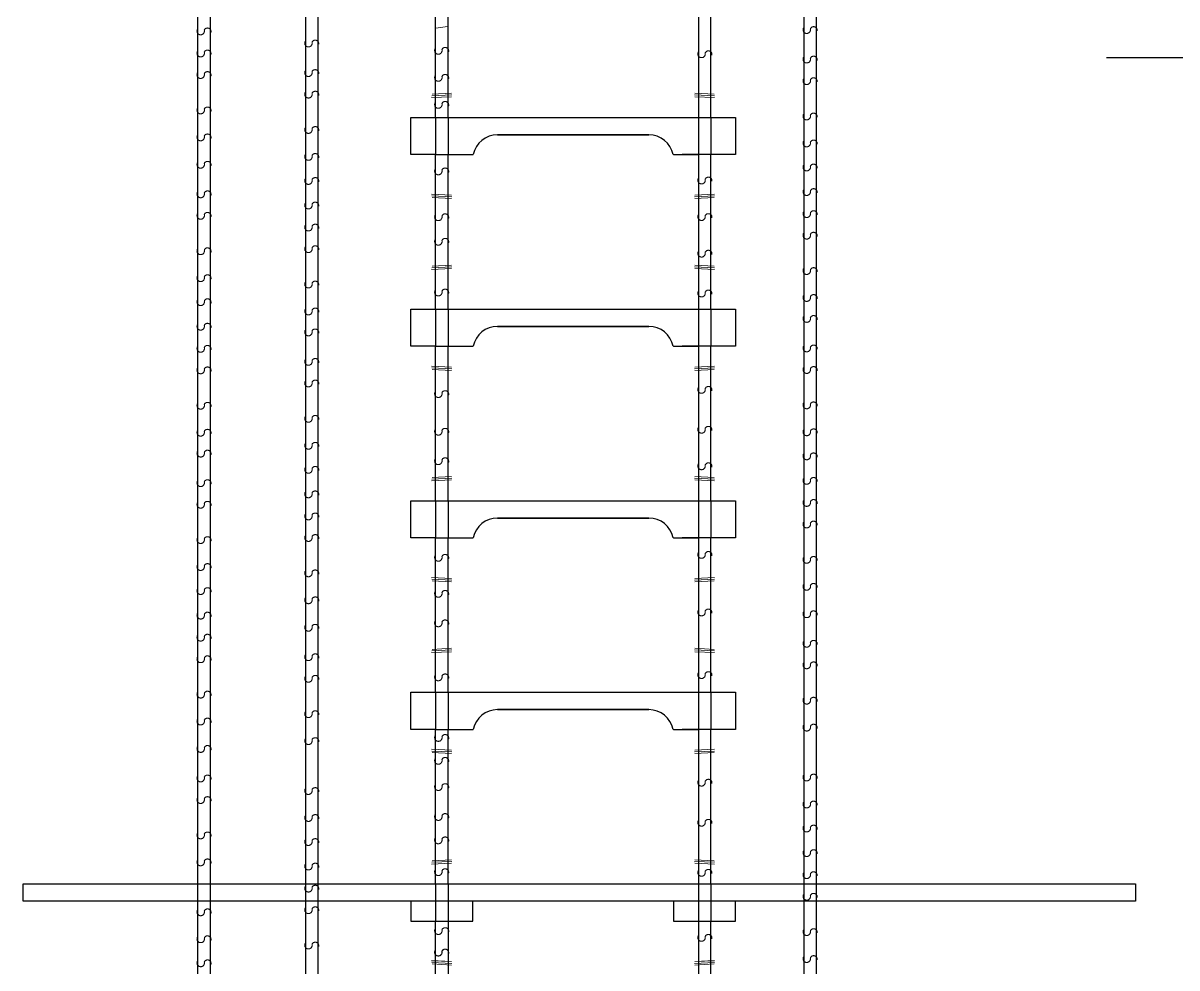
# Model space of a CAD drawing. Header units: millimetres. Extents: x -1838618 to -1600818, y -1770412 to -1553248.
# Drawn here: x -1768570 to -1766704, y -1657989 to -1656461 of the extents above; entities that cross this region are included whole.
import ezdxf

# ---------------------------------------------------------------- set-up
doc = ezdxf.new("R2010")
doc.units = ezdxf.units.MM
doc.header["$LTSCALE"] = 100
doc.linetypes.add('DASHEDX2', pattern=[1.5, 1, -0.5])
doc.layers.add('3', color=3, linetype='DASHEDX2', lineweight=20)
doc.layers.add('4', color=7, linetype='Continuous')

# ---------------------------------------------------------------- blocks, each defined once
blk = doc.blocks.new('A$C03EE5260')
at = {"color": 9}
for p, q in [((-8002.6, -12781.3, 590), (-8002.6, -3016.5, 590)), ((-7982.6, -12773.3, 590), (-7982.6, -3013, 590)), ((-8808.8, -12692.1, 590), (-8808.8, -3038.3, 590)), ((-8788.8, -12694.3, 590), (-8788.8, -3034.8, 590)), ((-8983.1, -12723.6, 590), (-8983.1, -3538.6, 590)), ((-8963.1, -12723.6, 590), (-8963.1, -3535.2, 590)), ((-8598.6, -8323.6, 590), (-8598.6, -8218.3, 590)), ((-8578.6, -8321.2, 590), (-8578.6, -8218.3, 590)), ((-8173.6, -8218.3, 590), (-8173.6, -8340.1, 590)), ((-8153.6, -8340.1, 590), (-8153.6, -8218.3, 590)), ((-8598.6, -8468.3, 590), (-8598.6, -8323.6, 590)), ((-8578.6, -8468.3, 590), (-8578.6, -8321.2, 590)), ((-8173.6, -8340.1, 590), (-8173.6, -8468.3, 590)), ((-8153.6, -8468.3, 590), (-8153.6, -8340.1, 590)), ((-7272.6, -8371.6, 590), (-7513.4, -8371.6, 590)), ((-8638.6, -8468.3, 590), (-8113.6, -8468.3, 590)), ((-8638.6, -8528.3, 590), (-8638.6, -8468.3, 590)), ((-8598.6, -8468.3, 590), (-8578.6, -8468.3, 590)), ((-8173.6, -8468.3, 590), (-8153.6, -8468.3, 590)), ((-8113.6, -8468.3, 590), (-8113.6, -8528.3, 590)), ((-8498.6, -8496.3, 590), (-8253.6, -8496.3, 590)), ((-8253.6, -8496.3, 590), (-8498.6, -8496.3, 590)), ((-8253.6, -8496.3, 590), (-8498.6, -8496.3, 590)), ((-8598.6, -8528.3, 590), (-8638.6, -8528.3, 590)), ((-8598.6, -8778.3, 590), (-8598.6, -8528.3, 590)), ((-8598.6, -8528.3, 590), (-8578.6, -8528.3, 590)), ((-8578.6, -8778.3, 590), (-8578.6, -8528.3, 590)), ((-8578.6, -8528.3, 590), (-8537.8, -8528.3, 590)), ((-8213.6, -8528.3, 590), (-8214.4, -8528.3, 590)), ((-8213.6, -8528.3, 590), (-8173.6, -8528.3, 590)), ((-8113.6, -8528.3, 590), (-8199.6, -8528.3, 590)), ((-8173.6, -8528.3, 590), (-8173.6, -8778.3, 590)), ((-8153.6, -8778.3, 590), (-8153.6, -8528.3, 590)), ((-8638.6, -8778.3, 590), (-8113.6, -8778.3, 590)), ((-8638.6, -8838.3, 590), (-8638.6, -8778.3, 590)), ((-8598.6, -8778.3, 590), (-8578.6, -8778.3, 590)), ((-8173.6, -8778.3, 590), (-8153.6, -8778.3, 590)), ((-8113.6, -8778.3, 590), (-8113.6, -8838.3, 590)), ((-8253.6, -8806.3, 590), (-8498.6, -8806.3, 590)), ((-8253.6, -8806.3, 590), (-8498.6, -8806.3, 590)), ((-8498.6, -8806.3, 590), (-8253.6, -8806.3, 590)), ((-8598.6, -8838.3, 590), (-8638.6, -8838.3, 590)), ((-8598.6, -9088.3, 590), (-8598.6, -8838.3, 590)), ((-8598.6, -8838.3, 590), (-8578.6, -8838.3, 590)), ((-8578.6, -9088.3, 590), (-8578.6, -8838.3, 590)), ((-8578.6, -8838.3, 590), (-8537.8, -8838.3, 590)), ((-8213.6, -8838.3, 590), (-8214.4, -8838.3, 590)), ((-8213.6, -8838.3, 590), (-8173.6, -8838.3, 590)), ((-8113.6, -8838.3, 590), (-8199.6, -8838.3, 590)), ((-8173.6, -8838.3, 590), (-8173.6, -9088.3, 590)), ((-8153.6, -9088.3, 590), (-8153.6, -8838.3, 590)), ((-8638.6, -9088.3, 590), (-8113.6, -9088.3, 590)), ((-8638.6, -9148.3, 590), (-8638.6, -9088.3, 590)), ((-8598.6, -9088.3, 590), (-8578.6, -9088.3, 590)), ((-8173.6, -9088.3, 590), (-8153.6, -9088.3, 590)), ((-8113.6, -9088.3, 590), (-8113.6, -9148.3, 590)), ((-8498.6, -9116.3, 590), (-8253.6, -9116.3, 590)), ((-8253.6, -9116.3, 590), (-8498.6, -9116.3, 590)), ((-8253.6, -9116.3, 590), (-8498.6, -9116.3, 590)), ((-8598.6, -9148.3, 590), (-8638.6, -9148.3, 590)), ((-8598.6, -9148.3, 590), (-8578.6, -9148.3, 590)), ((-8598.6, -9398.3, 590), (-8598.6, -9148.3, 590)), ((-8578.6, -9398.3, 590), (-8578.6, -9148.3, 590)), ((-8578.6, -9148.3, 590), (-8537.8, -9148.3, 590)), ((-8213.6, -9148.3, 590), (-8214.4, -9148.3, 590)), ((-8213.6, -9148.3, 590), (-8173.6, -9148.3, 590)), ((-8113.6, -9148.3, 590), (-8199.6, -9148.3, 590)), ((-8173.6, -9148.3, 590), (-8173.6, -9398.3, 590)), ((-8153.6, -9398.3, 590), (-8153.6, -9148.3, 590)), ((-8638.6, -9398.3, 590), (-8113.6, -9398.3, 590)), ((-8638.6, -9458.3, 590), (-8638.6, -9398.3, 590)), ((-8598.6, -9398.3, 590), (-8578.6, -9398.3, 590)), ((-8173.6, -9398.3, 590), (-8153.6, -9398.3, 590)), ((-8113.6, -9398.3, 590), (-8113.6, -9458.3, 590)), ((-8498.6, -9426.3, 590), (-8253.6, -9426.3, 590)), ((-8253.6, -9426.3, 590), (-8498.6, -9426.3, 590)), ((-8253.6, -9426.3, 590), (-8498.6, -9426.3, 590)), ((-8598.6, -9458.3, 590), (-8638.6, -9458.3, 590)), ((-8598.6, -9708.3, 590), (-8598.6, -9458.3, 590)), ((-8598.6, -9458.3, 590), (-8578.6, -9458.3, 590)), ((-8578.6, -9708.3, 590), (-8578.6, -9458.3, 590)), ((-8578.6, -9458.3, 590), (-8537.8, -9458.3, 590)), ((-8213.6, -9458.3, 590), (-8214.4, -9458.3, 590)), ((-8213.6, -9458.3, 590), (-8173.6, -9458.3, 590)), ((-8113.6, -9458.3, 590), (-8199.6, -9458.3, 590)), ((-8173.6, -9458.3, 590), (-8173.6, -9708.3, 590)), ((-8153.6, -9708.3, 590), (-8153.6, -9458.3, 590)), ((-9266.1, -9708.3, 590), (-7466.1, -9708.3, 590)), ((-9266.1, -9708.3, 590), (-8598.6, -9708.3, 590)), ((-9266.1, -9736.3, 590), (-9266.1, -9708.3, 590)), ((-8598.6, -9708.3, 590), (-8578.6, -9708.3, 590)), ((-8173.6, -9708.3, 590), (-8153.6, -9708.3, 590)), ((-7466.1, -9708.3, 590), (-7466.1, -9736.3, 590)), ((-8598.6, -9736.3, 590), (-9266.1, -9736.3, 590)), ((-8598.6, -9736.3, 590), (-8638.6, -9736.3, 590)), ((-8638.6, -9736.3, 590), (-8638.6, -9768.3, 590)), ((-7466.1, -9736.3, 590), (-8598.6, -9736.3, 590)), ((-8538.6, -9768.3, 590), (-8538.6, -9736.3, 590)), ((-8173.6, -9736.3, 590), (-8213.6, -9736.3, 590)), ((-8213.6, -9736.3, 590), (-8213.6, -9768.3, 590)), ((-8113.6, -9768.3, 590), (-8113.6, -9736.3, 590)), ((-8638.6, -9768.3, 590), (-8538.6, -9768.3, 590)), ((-8598.6, -10018.3, 590), (-8598.6, -9768.3, 590)), ((-8578.6, -9768.3, 590), (-8578.6, -10018.3, 590)), ((-8213.6, -9768.3, 590), (-8113.6, -9768.3, 590)), ((-8173.6, -9768.3, 590), (-8173.6, -10018.3, 590)), ((-8153.6, -10018.3, 590), (-8153.6, -9768.3, 590))]:
    blk.add_line(p, q, dxfattribs=at)
for centre, start, end in [((-8498.6, -8536.3, 590), 90, 168.463), ((-8253.6, -8536.3, 590), 11.537, 90), ((-8498.6, -8846.3, 590), 90, 168.463), ((-8253.6, -8846.3, 590), 11.537, 90), ((-8498.6, -9156.3, 590), 90, 168.463), ((-8253.6, -9156.3, 590), 11.537, 90), ((-8498.6, -9466.3, 590), 90, 168.463), ((-8253.6, -9466.3, 590), 11.537, 90)]:
    blk.add_arc(centre, 40, start, end, dxfattribs=at)
at = {"layer": '3', "color": 9}
for p, q in [((-8598.2, -8323.6, 590), (-8579.3, -8321.2, 590)), ((-8605.1, -8436.1, 590), (-8572.9, -8434.6, 590)), ((-8604.8, -8433.3, 590), (-8572.4, -8431.8, 590)), ((-8604.2, -8430.8, 590), (-8572.9, -8429.1, 590)), ((-8147.4, -8433.3, 590), (-8179.8, -8431.8, 590)), ((-8148, -8430.8, 590), (-8179.3, -8429.1, 590)), ((-8147.2, -8436.1, 590), (-8179.3, -8434.6, 590)), ((-8605.1, -8592.5, 590), (-8572.9, -8594, 590)), ((-8604.8, -8595.3, 590), (-8572.4, -8596.8, 590)), ((-8604.2, -8597.8, 590), (-8572.9, -8599.5, 590)), ((-8147.4, -8595.3, 590), (-8179.8, -8596.8, 590)), ((-8147.2, -8592.5, 590), (-8179.3, -8594, 590)), ((-8148, -8597.8, 590), (-8179.3, -8599.5, 590)), ((-8605.1, -8714.1, 590), (-8572.9, -8712.6, 590)), ((-8604.8, -8711.3, 590), (-8572.4, -8709.8, 590)), ((-8604.2, -8708.8, 590), (-8572.9, -8707.1, 590)), ((-8147.4, -8711.3, 590), (-8179.8, -8709.8, 590)), ((-8148, -8708.8, 590), (-8179.3, -8707.1, 590)), ((-8147.2, -8714.1, 590), (-8179.3, -8712.6, 590)), ((-8605.1, -8870.5, 590), (-8572.9, -8872, 590)), ((-8604.8, -8873.3, 590), (-8572.4, -8874.8, 590)), ((-8604.2, -8875.8, 590), (-8572.9, -8877.5, 590)), ((-8147.4, -8873.3, 590), (-8179.8, -8874.8, 590)), ((-8147.2, -8870.5, 590), (-8179.3, -8872, 590)), ((-8148, -8875.8, 590), (-8179.3, -8877.5, 590)), ((-8604.8, -9053.3, 590), (-8572.4, -9051.8, 590)), ((-8604.2, -9050.8, 590), (-8572.9, -9049.1, 590)), ((-8147.4, -9053.3, 590), (-8179.8, -9051.8, 590)), ((-8148, -9050.8, 590), (-8179.3, -9049.1, 590)), ((-8605.1, -9056.1, 590), (-8572.9, -9054.6, 590)), ((-8147.2, -9056.1, 590), (-8179.3, -9054.6, 590)), ((-8605.1, -9212.5, 590), (-8572.9, -9214, 590)), ((-8604.8, -9215.3, 590), (-8572.4, -9216.8, 590)), ((-8604.2, -9217.8, 590), (-8572.9, -9219.5, 590)), ((-8147.4, -9215.3, 590), (-8179.8, -9216.8, 590)), ((-8147.2, -9212.5, 590), (-8179.3, -9214, 590)), ((-8148, -9217.8, 590), (-8179.3, -9219.5, 590)), ((-8605.1, -9334.1, 590), (-8572.9, -9332.6, 590)), ((-8604.8, -9331.3, 590), (-8572.4, -9329.8, 590)), ((-8604.2, -9328.8, 590), (-8572.9, -9327.1, 590)), ((-8147.4, -9331.3, 590), (-8179.8, -9329.8, 590)), ((-8148, -9328.8, 590), (-8179.3, -9327.1, 590)), ((-8147.2, -9334.1, 590), (-8179.3, -9332.6, 590)), ((-8605.1, -9490.5, 590), (-8572.9, -9492, 590)), ((-8604.8, -9493.3, 590), (-8572.4, -9494.8, 590)), ((-8604.2, -9495.8, 590), (-8572.9, -9497.5, 590)), ((-8147.4, -9493.3, 590), (-8179.8, -9494.8, 590)), ((-8147.2, -9490.5, 590), (-8179.3, -9492, 590)), ((-8148, -9495.8, 590), (-8179.3, -9497.5, 590)), ((-8604.2, -9670.8, 590), (-8572.9, -9669.1, 590)), ((-8148, -9670.8, 590), (-8179.3, -9669.1, 590)), ((-8605.1, -9676.1, 590), (-8572.9, -9674.6, 590)), ((-8604.8, -9673.3, 590), (-8572.4, -9671.8, 590)), ((-8147.4, -9673.3, 590), (-8179.8, -9671.8, 590)), ((-8147.2, -9676.1, 590), (-8179.3, -9674.6, 590)), ((-8605.1, -9832.4, 590), (-8573, -9834, 590)), ((-8605.1, -9832.5, 590), (-8572.9, -9834, 590)), ((-8604.9, -9835.2, 590), (-8572.5, -9836.8, 590)), ((-8604.8, -9835.3, 590), (-8572.4, -9836.8, 590)), ((-8604.3, -9837.8, 590), (-8573, -9839.5, 590)), ((-8604.2, -9837.8, 590), (-8572.9, -9839.5, 590)), ((-8147.5, -9835.2, 590), (-8179.9, -9836.8, 590)), ((-8147.4, -9835.3, 590), (-8179.8, -9836.8, 590)), ((-8147.2, -9832.4, 590), (-8179.4, -9834, 590)), ((-8148.1, -9837.8, 590), (-8179.4, -9839.5, 590)), ((-8147.2, -9832.5, 590), (-8179.3, -9834, 590)), ((-8148, -9837.8, 590), (-8179.3, -9839.5, 590))]:
    blk.add_line(p, q, dxfattribs=at)
for centre, radius, start, end in [((-8978.7, -8328.5, 590), 6, 147.3703, 15.1489), ((-8967.7, -8329.2, 590), 5.71, 349.2857, 156.5302), ((-7998.2, -8326.3, 590), 6, 147.3703, 15.1489), ((-7987.1, -8327, 590), 5.71, 349.2857, 156.5302), ((-8793.4, -8348.8, 590), 5.71, 349.2857, 156.5302), ((-8978.7, -8364.3, 590), 6, 147.3703, 15.1489), ((-8967.7, -8365, 590), 5.71, 349.2857, 156.5302), ((-8804.4, -8348.1, 590), 6, 147.3703, 15.1489), ((-8594.2, -8360, 590), 6, 147.3703, 15.1489), ((-8583.2, -8360.7, 590), 5.71, 349.2857, 156.5302), ((-8168.4, -8365.5, 590), 6, 147.3703, 15.1489), ((-8157.3, -8366.2, 590), 5.71, 349.2857, 156.5302), ((-7998.2, -8374.1, 590), 6, 147.3703, 15.1489), ((-7987.1, -8374.8, 590), 5.71, 349.2857, 156.5302), ((-8978.7, -8399.1, 590), 6, 147.3703, 15.1489), ((-8967.7, -8399.8, 590), 5.71, 349.2857, 156.5302), ((-8804.4, -8395.9, 590), 6, 147.3703, 15.1489), ((-8793.4, -8396.6, 590), 5.71, 349.2857, 156.5302), ((-8594.2, -8403.7, 590), 6, 147.3703, 15.1489), ((-8583.2, -8404.4, 590), 5.71, 349.2857, 156.5302), ((-7998.2, -8409, 590), 6, 147.3703, 15.1489), ((-7987.1, -8409.7, 590), 5.71, 349.2857, 156.5302), ((-8804.4, -8430.8, 590), 6, 147.3703, 15.1489), ((-8793.4, -8431.5, 590), 5.71, 349.2857, 156.5302), ((-8978.7, -8456.4, 590), 6, 147.3703, 15.1489), ((-8967.7, -8457.1, 590), 5.71, 349.2857, 156.5302), ((-8594.2, -8447.4, 590), 6, 147.3703, 15.1489), ((-8583.2, -8448.1, 590), 5.71, 349.2857, 156.5302), ((-7998.2, -8466.2, 590), 6, 147.3703, 15.1489), ((-7987.1, -8466.9, 590), 5.71, 349.2857, 156.5302), ((-8804.4, -8488, 590), 6, 147.3703, 15.1489), ((-8793.4, -8488.7, 590), 5.71, 349.2857, 156.5302), ((-8978.7, -8500, 590), 6, 147.3703, 15.1489), ((-8967.7, -8500.7, 590), 5.71, 349.2857, 156.5302), ((-7998.2, -8509.8, 590), 6, 147.3703, 15.1489), ((-7987.1, -8510.5, 590), 5.71, 349.2857, 156.5302), ((-8804.4, -8531.6, 590), 6, 147.3703, 15.1489), ((-8793.4, -8532.3, 590), 5.71, 349.2857, 156.5302), ((-8978.7, -8544.3, 590), 6, 147.3703, 15.1489), ((-8967.7, -8545, 590), 5.71, 349.2857, 156.5302), ((-7998.2, -8548.7, 590), 6, 147.3703, 15.1489), ((-7987.1, -8549.4, 590), 5.71, 349.2857, 156.5302), ((-8804.4, -8570.5, 590), 6, 147.3703, 15.1489), ((-8793.4, -8571.2, 590), 5.71, 349.2857, 156.5302), ((-8594.2, -8555, 590), 6, 147.3703, 15.1489), ((-8583.2, -8555.7, 590), 5.71, 349.2857, 156.5302), ((-8168.4, -8569.8, 590), 6, 147.3703, 15.1489), ((-8157.3, -8570.5, 590), 5.71, 349.2857, 156.5302), ((-8967.7, -8592.8, 590), 5.71, 349.2857, 156.5302), ((-7998.2, -8588.4, 590), 6, 147.3703, 15.1489), ((-7987.1, -8589.1, 590), 5.71, 349.2857, 156.5302), ((-8978.7, -8592.1, 590), 6, 147.3703, 15.1489), ((-8793.4, -8610.9, 590), 5.71, 349.2857, 156.5302), ((-8978.7, -8626.9, 590), 6, 147.3703, 15.1489), ((-8967.7, -8627.6, 590), 5.71, 349.2857, 156.5302), ((-8804.4, -8610.2, 590), 6, 147.3703, 15.1489), ((-8583.2, -8629.9, 590), 5.71, 349.2857, 156.5302), ((-8157.3, -8629.6, 590), 5.71, 349.2857, 156.5302), ((-7998.2, -8624.1, 590), 6, 147.3703, 15.1489), ((-7987.1, -8624.8, 590), 5.71, 349.2857, 156.5302), ((-8804.4, -8645.9, 590), 6, 147.3703, 15.1489), ((-8793.4, -8646.6, 590), 5.71, 349.2857, 156.5302), ((-8594.2, -8629.2, 590), 6, 147.3703, 15.1489), ((-8168.4, -8628.9, 590), 6, 147.3703, 15.1489), ((-7998.2, -8659, 590), 6, 147.3703, 15.1489), ((-7987.1, -8659.7, 590), 5.71, 349.2857, 156.5302), ((-8967.7, -8684.9, 590), 5.71, 349.2857, 156.5302), ((-8804.4, -8680.8, 590), 6, 147.3703, 15.1489), ((-8793.4, -8681.5, 590), 5.71, 349.2857, 156.5302), ((-8594.2, -8668.9, 590), 6, 147.3703, 15.1489), ((-8583.2, -8669.6, 590), 5.71, 349.2857, 156.5302), ((-8978.7, -8684.2, 590), 6, 147.3703, 15.1489), ((-8168.4, -8688.1, 590), 6, 147.3703, 15.1489), ((-8157.3, -8688.8, 590), 5.71, 349.2857, 156.5302), ((-7998.2, -8716.2, 590), 6, 147.3703, 15.1489), ((-7987.1, -8716.9, 590), 5.71, 349.2857, 156.5302), ((-8978.7, -8727.8, 590), 6, 147.3703, 15.1489), ((-8967.7, -8728.5, 590), 5.71, 349.2857, 156.5302), ((-8804.4, -8738, 590), 6, 147.3703, 15.1489), ((-8793.4, -8738.7, 590), 5.71, 349.2857, 156.5302), ((-8594.2, -8751, 590), 6, 147.3703, 15.1489), ((-8583.2, -8751.7, 590), 5.71, 349.2857, 156.5302), ((-8168.4, -8752.6, 590), 6, 147.3703, 15.1489), ((-8157.3, -8753.3, 590), 5.71, 349.2857, 156.5302), ((-7987.1, -8760.5, 590), 5.71, 349.2857, 156.5302), ((-8978.7, -8766.6, 590), 6, 147.3703, 15.1489), ((-8967.7, -8767.4, 590), 5.71, 349.2857, 156.5302), ((-7998.2, -8759.8, 590), 6, 147.3703, 15.1489), ((-8804.4, -8781.6, 590), 6, 147.3703, 15.1489), ((-8793.4, -8782.3, 590), 5.71, 349.2857, 156.5302), ((-7998.2, -8793.7, 590), 6, 147.3703, 15.1489), ((-7987.1, -8794.4, 590), 5.71, 349.2857, 156.5302), ((-8978.7, -8806.3, 590), 6, 147.3703, 15.1489), ((-8967.7, -8807, 590), 5.71, 349.2857, 156.5302), ((-8793.4, -8816.2, 590), 5.71, 349.2857, 156.5302), ((-8804.4, -8815.5, 590), 6, 147.3703, 15.1489), ((-8978.7, -8842.1, 590), 6, 147.3703, 15.1489), ((-8967.7, -8842.8, 590), 5.71, 349.2857, 156.5302), ((-7998.2, -8841.4, 590), 6, 147.3703, 15.1489), ((-7987.1, -8842.1, 590), 5.71, 349.2857, 156.5302), ((-8804.4, -8863.2, 590), 6, 147.3703, 15.1489), ((-8793.4, -8863.9, 590), 5.71, 349.2857, 156.5302), ((-8978.7, -8876.9, 590), 6, 147.3703, 15.1489), ((-8967.7, -8877.6, 590), 5.71, 349.2857, 156.5302), ((-7998.2, -8876.3, 590), 6, 147.3703, 15.1489), ((-7987.1, -8877, 590), 5.71, 349.2857, 156.5302), ((-8804.4, -8898.1, 590), 6, 147.3703, 15.1489), ((-8793.4, -8898.8, 590), 5.71, 349.2857, 156.5302), ((-8157.3, -8909.2, 590), 5.71, 349.2857, 156.5302), ((-8594.2, -8915.3, 590), 6, 147.3703, 15.1489), ((-8583.2, -8916, 590), 5.71, 349.2857, 156.5302), ((-8168.4, -8908.5, 590), 6, 147.3703, 15.1489), ((-8978.7, -8934.2, 590), 6, 147.3703, 15.1489), ((-8967.7, -8934.9, 590), 5.71, 349.2857, 156.5302), ((-7998.2, -8933.5, 590), 6, 147.3703, 15.1489), ((-7987.1, -8934.2, 590), 5.71, 349.2857, 156.5302), ((-8804.4, -8955.3, 590), 6, 147.3703, 15.1489), ((-8793.4, -8956, 590), 5.71, 349.2857, 156.5302), ((-8978.7, -8977.8, 590), 6, 147.3703, 15.1489), ((-8967.7, -8978.5, 590), 5.71, 349.2857, 156.5302), ((-8594.2, -8976.2, 590), 6, 147.3703, 15.1489), ((-8583.2, -8976.9, 590), 5.71, 349.2857, 156.5302), ((-8168.4, -8973, 590), 6, 147.3703, 15.1489), ((-8157.3, -8973.7, 590), 5.71, 349.2857, 156.5302), ((-7998.2, -8977.1, 590), 6, 147.3703, 15.1489), ((-7987.1, -8977.8, 590), 5.71, 349.2857, 156.5302), ((-8804.4, -8998.9, 590), 6, 147.3703, 15.1489), ((-8793.4, -8999.6, 590), 5.71, 349.2857, 156.5302), ((-8978.7, -9011.6, 590), 6, 147.3703, 15.1489), ((-8967.7, -9012.3, 590), 5.71, 349.2857, 156.5302), ((-7998.2, -9016, 590), 6, 147.3703, 15.1489), ((-7987.1, -9016.7, 590), 5.71, 349.2857, 156.5302), ((-8804.4, -9037.8, 590), 6, 147.3703, 15.1489), ((-8793.4, -9038.5, 590), 5.71, 349.2857, 156.5302), ((-8594.2, -9023.9, 590), 6, 147.3703, 15.1489), ((-8583.2, -9024.6, 590), 5.71, 349.2857, 156.5302), ((-8168.4, -9032.1, 590), 6, 147.3703, 15.1489), ((-8157.3, -9032.8, 590), 5.71, 349.2857, 156.5302), ((-7998.2, -9055.7, 590), 6, 147.3703, 15.1489), ((-7987.1, -9056.4, 590), 5.71, 349.2857, 156.5302), ((-8978.7, -9059.4, 590), 6, 147.3703, 15.1489), ((-8967.7, -9060.1, 590), 5.71, 349.2857, 156.5302), ((-8793.4, -9078.2, 590), 5.71, 349.2857, 156.5302), ((-8978.7, -9094.3, 590), 6, 147.3703, 15.1489), ((-8967.7, -9095, 590), 5.71, 349.2857, 156.5302), ((-8804.4, -9077.5, 590), 6, 147.3703, 15.1489), ((-7998.2, -9091.4, 590), 6, 147.3703, 15.1489), ((-7987.1, -9092.1, 590), 5.71, 349.2857, 156.5302), ((-8793.4, -9113.9, 590), 5.71, 349.2857, 156.5302), ((-8804.4, -9113.2, 590), 6, 147.3703, 15.1489), ((-7998.2, -9126.3, 590), 6, 147.3703, 15.1489), ((-7987.1, -9127, 590), 5.71, 349.2857, 156.5302), ((-8967.7, -9152.2, 590), 5.71, 349.2857, 156.5302), ((-8804.4, -9148.1, 590), 6, 147.3703, 15.1489), ((-8793.4, -9148.8, 590), 5.71, 349.2857, 156.5302), ((-8978.7, -9151.5, 590), 6, 147.3703, 15.1489), ((-8594.2, -9180.2, 590), 6, 147.3703, 15.1489), ((-8583.2, -9180.9, 590), 5.71, 349.2857, 156.5302), ((-8168.4, -9175.5, 590), 6, 147.3703, 15.1489), ((-8157.3, -9176.2, 590), 5.71, 349.2857, 156.5302), ((-7998.2, -9183.5, 590), 6, 147.3703, 15.1489), ((-7987.1, -9184.2, 590), 5.71, 349.2857, 156.5302), ((-8978.7, -9195.1, 590), 6, 147.3703, 15.1489), ((-8967.7, -9195.8, 590), 5.71, 349.2857, 156.5302), ((-8804.4, -9205.3, 590), 6, 147.3703, 15.1489), ((-8793.4, -9206, 590), 5.71, 349.2857, 156.5302), ((-8978.7, -9234, 590), 6, 147.3703, 15.1489), ((-8967.7, -9234.7, 590), 5.71, 349.2857, 156.5302), ((-8594.2, -9238.5, 590), 6, 147.3703, 15.1489), ((-8583.2, -9239.2, 590), 5.71, 349.2857, 156.5302), ((-7998.2, -9227.1, 590), 6, 147.3703, 15.1489), ((-7987.1, -9227.8, 590), 5.71, 349.2857, 156.5302), ((-8804.4, -9248.9, 590), 6, 147.3703, 15.1489), ((-8793.4, -9249.6, 590), 5.71, 349.2857, 156.5302), ((-8978.7, -9273.7, 590), 6, 147.3703, 15.1489), ((-8967.7, -9274.4, 590), 5.71, 349.2857, 156.5302), ((-8168.4, -9268.6, 590), 6, 147.3703, 15.1489), ((-8157.3, -9269.3, 590), 5.71, 349.2857, 156.5302), ((-7998.2, -9271.5, 590), 6, 147.3703, 15.1489), ((-7987.1, -9272.2, 590), 5.71, 349.2857, 156.5302), ((-8804.4, -9293.3, 590), 6, 147.3703, 15.1489), ((-8793.4, -9294, 590), 5.71, 349.2857, 156.5302), ((-8594.2, -9286.2, 590), 6, 147.3703, 15.1489), ((-8583.2, -9286.9, 590), 5.71, 349.2857, 156.5302), ((-8978.7, -9309.4, 590), 6, 147.3703, 15.1489), ((-8967.7, -9310.1, 590), 5.71, 349.2857, 156.5302), ((-7987.1, -9319.9, 590), 5.71, 349.2857, 156.5302), ((-7998.2, -9319.2, 590), 6, 147.3703, 15.1489), ((-8978.7, -9344.3, 590), 6, 147.3703, 15.1489), ((-8967.7, -9345, 590), 5.71, 349.2857, 156.5302), ((-8804.4, -9341, 590), 6, 147.3703, 15.1489), ((-8793.4, -9341.7, 590), 5.71, 349.2857, 156.5302), ((-7998.2, -9354.1, 590), 6, 147.3703, 15.1489), ((-7987.1, -9354.8, 590), 5.71, 349.2857, 156.5302), ((-8793.4, -9376.6, 590), 5.71, 349.2857, 156.5302), ((-8594.2, -9373.6, 590), 6, 147.3703, 15.1489), ((-8583.2, -9374.3, 590), 5.71, 349.2857, 156.5302), ((-8168.4, -9369.9, 590), 6, 147.3703, 15.1489), ((-8157.3, -9370.6, 590), 5.71, 349.2857, 156.5302), ((-8804.4, -9375.9, 590), 6, 147.3703, 15.1489), ((-8978.7, -9401.5, 590), 6, 147.3703, 15.1489), ((-8967.7, -9402.2, 590), 5.71, 349.2857, 156.5302), ((-7998.2, -9411.3, 590), 6, 147.3703, 15.1489), ((-7987.1, -9412, 590), 5.71, 349.2857, 156.5302), ((-8978.7, -9445.1, 590), 6, 147.3703, 15.1489), ((-8967.7, -9445.8, 590), 5.71, 349.2857, 156.5302), ((-8804.4, -9433.1, 590), 6, 147.3703, 15.1489), ((-8793.4, -9433.8, 590), 5.71, 349.2857, 156.5302), ((-7998.2, -9454.9, 590), 6, 147.3703, 15.1489), ((-7987.1, -9455.6, 590), 5.71, 349.2857, 156.5302), ((-8804.4, -9476.7, 590), 6, 147.3703, 15.1489), ((-8793.4, -9477.4, 590), 5.71, 349.2857, 156.5302), ((-8594.2, -9471.6, 590), 6, 147.3703, 15.1489), ((-8583.2, -9472.3, 590), 5.71, 349.2857, 156.5302), ((-8978.7, -9489.4, 590), 6, 147.3703, 15.1489), ((-8967.7, -9490.1, 590), 5.71, 349.2857, 156.5302), ((-8594.2, -9508.7, 590), 6, 147.3703, 15.1489), ((-8583.2, -9509.4, 590), 5.71, 349.2857, 156.5302), ((-8978.7, -9537.2, 590), 6, 147.3703, 15.1489), ((-8967.7, -9537.9, 590), 5.71, 349.2857, 156.5302), ((-8157.3, -9544.7, 590), 5.71, 349.2857, 156.5302), ((-7998.2, -9535.7, 590), 6, 147.3703, 15.1489), ((-7987.1, -9536.4, 590), 5.71, 349.2857, 156.5302), ((-8804.4, -9557.5, 590), 6, 147.3703, 15.1489), ((-8793.4, -9558.2, 590), 5.71, 349.2857, 156.5302), ((-8594.2, -9551.1, 590), 6, 147.3703, 15.1489), ((-8583.2, -9551.8, 590), 5.71, 349.2857, 156.5302), ((-8168.4, -9544, 590), 6, 147.3703, 15.1489), ((-8978.7, -9572.1, 590), 6, 147.3703, 15.1489), ((-8967.7, -9572.8, 590), 5.71, 349.2857, 156.5302), ((-7998.2, -9579.3, 590), 6, 147.3703, 15.1489), ((-7987.1, -9580, 590), 5.71, 349.2857, 156.5302), ((-8583.2, -9600.2, 590), 5.71, 349.2857, 156.5302), ((-8804.4, -9601.1, 590), 6, 147.3703, 15.1489), ((-8793.4, -9601.8, 590), 5.71, 349.2857, 156.5302), ((-8594.2, -9599.5, 590), 6, 147.3703, 15.1489), ((-8168.4, -9608.8, 590), 6, 147.3703, 15.1489), ((-8157.3, -9609.5, 590), 5.71, 349.2857, 156.5302), ((-7987.1, -9618.9, 590), 5.71, 349.2857, 156.5302), ((-8978.7, -9629.3, 590), 6, 147.3703, 15.1489), ((-8967.7, -9630, 590), 5.71, 349.2857, 156.5302), ((-8583.2, -9638, 590), 5.71, 349.2857, 156.5302), ((-7998.2, -9618.2, 590), 6, 147.3703, 15.1489), ((-8804.4, -9640, 590), 6, 147.3703, 15.1489), ((-8793.4, -9640.7, 590), 5.71, 349.2857, 156.5302), ((-8594.2, -9637.3, 590), 6, 147.3703, 15.1489), ((-8978.7, -9672.9, 590), 6, 147.3703, 15.1489), ((-8967.7, -9673.6, 590), 5.71, 349.2857, 156.5302), ((-7998.2, -9657.9, 590), 6, 147.3703, 15.1489), ((-7987.1, -9658.6, 590), 5.71, 349.2857, 156.5302), ((-8804.4, -9679.7, 590), 6, 147.3703, 15.1489), ((-8793.4, -9680.4, 590), 5.71, 349.2857, 156.5302), ((-8594.2, -9688.8, 590), 6, 147.3703, 15.1489), ((-8583.2, -9689.5, 590), 5.71, 349.2857, 156.5302), ((-8168.4, -9689.8, 590), 6, 147.3703, 15.1489), ((-8157.3, -9690.5, 590), 5.71, 349.2857, 156.5302), ((-7998.2, -9693.6, 590), 6, 147.3703, 15.1489), ((-7987.1, -9694.3, 590), 5.71, 349.2857, 156.5302), ((-8804.4, -9715.4, 590), 6, 147.3703, 15.1489), ((-8793.4, -9716.1, 590), 5.71, 349.2857, 156.5302), ((-7998.2, -9728.5, 590), 6, 147.3703, 15.1489), ((-7987.1, -9729.2, 590), 5.71, 349.2857, 156.5302), ((-8978.7, -9753.7, 590), 6, 147.3703, 15.1489), ((-8967.7, -9754.4, 590), 5.71, 349.2857, 156.5302), ((-8804.4, -9750.3, 590), 6, 147.3703, 15.1489), ((-8793.4, -9751, 590), 5.71, 349.2857, 156.5302), ((-8594.2, -9784.1, 590), 6, 147.3703, 15.1489), ((-8583.2, -9784.8, 590), 5.71, 349.2857, 156.5302), ((-7987.1, -9786.4, 590), 5.71, 349.2857, 156.5302), ((-8978.7, -9797.3, 590), 6, 147.3703, 15.1489), ((-8967.7, -9798, 590), 5.71, 349.2857, 156.5302), ((-8168.4, -9795.1, 590), 6, 147.3703, 15.1489), ((-8168.4, -9795.1, 590), 6, 147.3703, 15.1489), ((-8157.3, -9795.8, 590), 5.71, 349.2857, 156.5302), ((-8157.4, -9795.8, 590), 5.71, 349.2857, 156.5302), ((-7998.2, -9785.7, 590), 6, 147.3703, 15.1489), ((-8804.4, -9807.5, 590), 6, 147.3703, 15.1489), ((-8793.4, -9808.2, 590), 5.71, 349.2857, 156.5302), ((-8594.3, -9818.8, 590), 6, 147.3703, 15.1489), ((-8594.2, -9818.9, 590), 6, 147.3703, 15.1489), ((-8583.3, -9819.5, 590), 5.71, 349.2857, 156.5302), ((-8583.2, -9819.6, 590), 5.71, 349.2857, 156.5302), ((-8978.7, -9836.2, 590), 6, 147.3703, 15.1489), ((-8967.7, -9836.9, 590), 5.71, 349.2857, 156.5302), ((-7998.2, -9829.3, 590), 6, 147.3703, 15.1489), ((-7987.1, -9830, 590), 5.71, 349.2857, 156.5302)]:
    blk.add_arc(centre, radius, start, end, dxfattribs=at)
at = {"layer": '4', "color": 9, "ltscale": 5}
for p, q in [((-8598.6, -8468.3, 590), (-8598.6, -8528.3, 590)), ((-8578.6, -8468.3, 590), (-8578.6, -8528.3, 590)), ((-8173.6, -8468.3, 590), (-8173.6, -8528.3, 590)), ((-8153.6, -8468.3, 590), (-8153.6, -8528.3, 590)), ((-8598.6, -8778.3, 590), (-8598.6, -8838.3, 590)), ((-8578.6, -8778.3, 590), (-8578.6, -8838.3, 590)), ((-8173.6, -8778.3, 590), (-8173.6, -8838.3, 590)), ((-8153.6, -8778.3, 590), (-8153.6, -8838.3, 590)), ((-8598.6, -9088.3, 590), (-8598.6, -9148.3, 590)), ((-8578.6, -9088.3, 590), (-8578.6, -9148.3, 590)), ((-8173.6, -9088.3, 590), (-8173.6, -9148.3, 590)), ((-8153.6, -9088.3, 590), (-8153.6, -9148.3, 590)), ((-8598.6, -9398.3, 590), (-8598.6, -9458.3, 590)), ((-8578.6, -9398.3, 590), (-8578.6, -9458.3, 590)), ((-8173.6, -9398.3, 590), (-8173.6, -9458.3, 590)), ((-8153.6, -9398.3, 590), (-8153.6, -9458.3, 590)), ((-8598.6, -9708.3, 590), (-8598.6, -9768.3, 590)), ((-8578.6, -9708.3, 590), (-8578.6, -9768.3, 590)), ((-8173.6, -9708.3, 590), (-8173.6, -9768.3, 590)), ((-8153.6, -9708.3, 590), (-8153.6, -9768.3, 590))]:
    blk.add_line(p, q, dxfattribs=at)

msp = doc.modelspace()

# ---------------------------------------------------------------- block references
msp.add_blockref('A$C03EE5260', (-1759304.3, -1648145.3))

doc.saveas('drawing.dxf')
